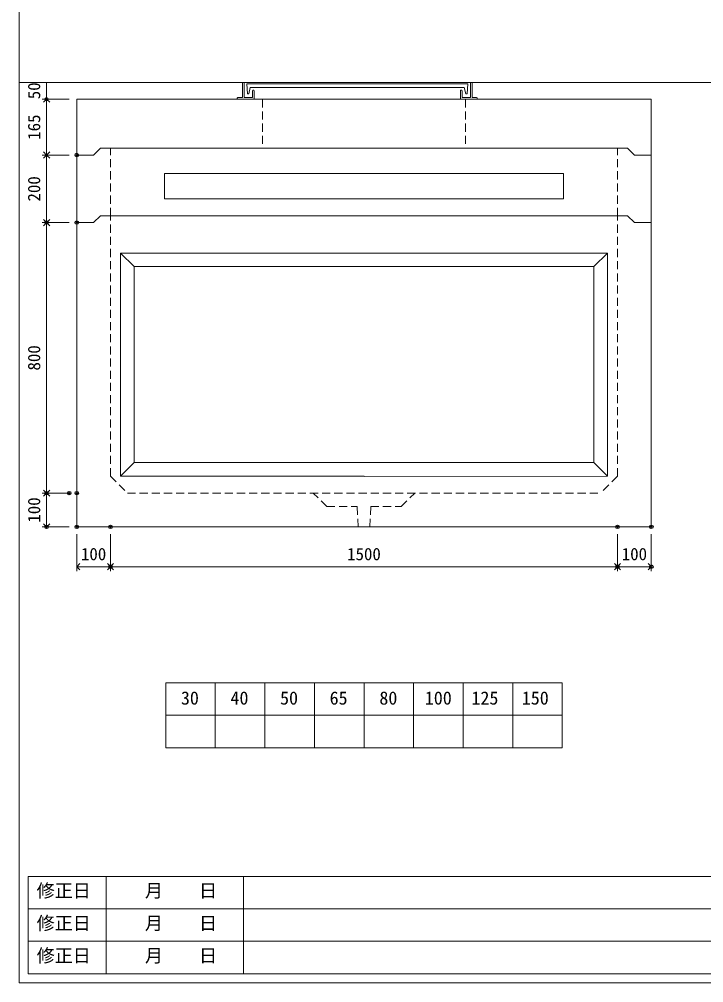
# Model space of a CAD drawing. Units: millimetres, scale not verified. Extents: x -6420 to 6420, y -3037 to 3037.
# Drawn here: x -1740 to 285, y -2663 to 187 of the extents above; entities that cross this region are included whole.
import ezdxf
from ezdxf.enums import TextEntityAlignment as Align

# ---------------------------------------------------------------- set-up
doc = ezdxf.new("R2010")
doc.units = ezdxf.units.MM
doc.header["$LTSCALE"] = 20
doc.header["$PDMODE"] = 32
doc.header["$PDSIZE"] = 10
doc.linetypes.add('DASHED1', pattern=[1.8, 1.2, -0.6])
doc.linetypes.add('USER2', pattern=[50.8, 31.75, -6.35, 6.35, -6.35])
doc.layers.add('0-1_Defpoints', color=7, linetype='Continuous')
for name, color, linetype, lineweight in [('0-2_gaikei', 7, 'Continuous', 18), ('0-3_moji', 7, 'Continuous', 18), ('0-4_hole', 7, 'DASHED1', 5), ('0-5_kakure', 7, 'Continuous', 5), ('0-8_0', 6, 'Continuous', 18), ('0-A_uchigawa', 3, 'Continuous', 18), ('0-B_pen2破線', 4, 'Continuous', 18), ('0-D_pen2実線', 7, 'Continuous', 18), ('1-2_uchigawa2', 6, 'USER2', 18)]:
    doc.layers.add(name, color=color, linetype=linetype, lineweight=lineweight)
doc.styles.add('ＭＳ ゴシック', font='')
doc.styles.get('ＭＳ ゴシック').set_extended_font_data('MS Gothic')

# ---------------------------------------------------------------- blocks, each defined once
blk = doc.blocks.new('_Open90')
at = {"layer": '0-5_kakure'}
blk.add_line((0, 0), (-1, 0), dxfattribs=at)
blk.add_lwpolyline([(-0.5, 0.5), (0, 0), (-0.5, -0.5)], dxfattribs=at)
blk = doc.blocks.new('D59')
at = {"layer": '0-1_Defpoints'}
for p in [(1013.24, 2175.29), (924.21, 1375.29), (1013.24, 1375.29)]:
    blk.add_point(p, dxfattribs=at)
at = {"layer": '0-5_kakure'}
for p, q in [((991.24, 2175.29), (911.21, 2175.29)), ((924.21, 2157.29), (924.21, 1393.29)), ((991.24, 1375.29), (911.21, 1375.29))]:
    blk.add_line(p, q, dxfattribs=at)
at = {"layer": '0-5_kakure', "xscale": 18, "yscale": 18}
for p, rotation in [((924.21, 2175.29), 90), ((924.21, 1375.29), 270)]:
    blk.add_blockref('_Open90', p, dxfattribs=dict(at, rotation=rotation))
at = {"layer": '0-5_kakure', "style": 'ＭＳ ゴシック'}
blk.add_text('800', height=36.66, rotation=90, dxfattribs=at).set_placement((916.21, 1737.79), align=Align.BOTTOM_LEFT)
blk = doc.blocks.new('D60')
at = {"layer": '0-1_Defpoints'}
for p in [(991.24, 1375.29), (924.21, 1275.29), (1013.24, 1275.29)]:
    blk.add_point(p, dxfattribs=at)
at = {"layer": '0-5_kakure'}
for p, q in [((969.24, 1375.29), (911.21, 1375.29)), ((924.21, 1357.29), (924.21, 1293.29)), ((991.24, 1275.29), (911.21, 1275.29))]:
    blk.add_line(p, q, dxfattribs=at)
at = {"layer": '0-5_kakure', "xscale": 18, "yscale": 18}
for p, rotation in [((924.21, 1375.29), 90), ((924.21, 1275.29), 270)]:
    blk.add_blockref('_Open90', p, dxfattribs=dict(at, rotation=rotation))
at = {"layer": '0-5_kakure', "style": 'ＭＳ ゴシック'}
blk.add_text('100', height=36.66, rotation=90, dxfattribs=at).set_placement((916.21, 1287.79), align=Align.BOTTOM_LEFT)
blk = doc.blocks.new('D61')
at = {"layer": '0-1_Defpoints'}
for p in [(1013.24, 1275.29), (1113.24, 1275.29), (1113.24, 1157.58)]:
    blk.add_point(p, dxfattribs=at)
at = {"layer": '0-5_kakure'}
for p, q in [((1013.24, 1253.29), (1013.24, 1144.58)), ((1113.24, 1253.29), (1113.24, 1144.58)), ((1031.24, 1157.58), (1095.24, 1157.58))]:
    blk.add_line(p, q, dxfattribs=at)
at = {"layer": '0-5_kakure', "xscale": 18, "yscale": 18, "rotation": 180}
blk.add_blockref('_Open90', (1013.24, 1157.58), dxfattribs=at)
at = {"layer": '0-5_kakure', "xscale": 18, "yscale": 18}
blk.add_blockref('_Open90', (1113.24, 1157.58), dxfattribs=at)
at = {"layer": '0-5_kakure', "style": 'ＭＳ ゴシック'}
blk.add_text('100', height=36.66, dxfattribs=at).set_placement((1025.74, 1165.58), align=Align.BOTTOM_LEFT)
blk = doc.blocks.new('D62')
at = {"layer": '0-1_Defpoints'}
for p in [(1113.24, 1275.29), (2613.24, 1275.29), (2613.24, 1157.58)]:
    blk.add_point(p, dxfattribs=at)
at = {"layer": '0-5_kakure'}
for p, q in [((1113.24, 1253.29), (1113.24, 1144.58)), ((2613.24, 1253.29), (2613.24, 1144.58)), ((1131.24, 1157.58), (2595.24, 1157.58))]:
    blk.add_line(p, q, dxfattribs=at)
at = {"layer": '0-5_kakure', "xscale": 18, "yscale": 18, "rotation": 180}
blk.add_blockref('_Open90', (1113.24, 1157.58), dxfattribs=at)
at = {"layer": '0-5_kakure', "xscale": 18, "yscale": 18}
blk.add_blockref('_Open90', (2613.24, 1157.58), dxfattribs=at)
at = {"layer": '0-5_kakure', "style": 'ＭＳ ゴシック'}
blk.add_text('1500', height=36.66, dxfattribs=at).set_placement((1813.24, 1165.58), align=Align.BOTTOM_LEFT)
blk = doc.blocks.new('D63')
at = {"layer": '0-1_Defpoints'}
for p in [(2613.24, 1275.29), (2713.24, 1275.29), (2713.24, 1157.58)]:
    blk.add_point(p, dxfattribs=at)
at = {"layer": '0-5_kakure'}
for p, q in [((2613.24, 1253.29), (2613.24, 1144.58)), ((2713.24, 1253.29), (2713.24, 1144.58)), ((2631.24, 1157.58), (2695.24, 1157.58))]:
    blk.add_line(p, q, dxfattribs=at)
at = {"layer": '0-5_kakure', "xscale": 18, "yscale": 18, "rotation": 180}
blk.add_blockref('_Open90', (2613.24, 1157.58), dxfattribs=at)
at = {"layer": '0-5_kakure', "xscale": 18, "yscale": 18}
blk.add_blockref('_Open90', (2713.24, 1157.58), dxfattribs=at)
at = {"layer": '0-5_kakure', "style": 'ＭＳ ゴシック'}
blk.add_text('100', height=36.66, dxfattribs=at).set_placement((2625.74, 1165.58), align=Align.BOTTOM_LEFT)
blk = doc.blocks.new('_Open90_43')
at = {"layer": '0-5_kakure'}
blk.add_line((0, 0), (-1, 0), dxfattribs=at)
blk.add_lwpolyline([(-0.5, 0.5), (0, 0), (-0.5, -0.5)], dxfattribs=at)
blk = doc.blocks.new('16 5')
at = {"layer": '0-5_kakure'}
for p, q in [((75.03, 82.5), (-5, 82.5)), ((8, 64.5), (8, -64.5)), ((53.03, -82.5), (-5, -82.5))]:
    blk.add_line(p, q, dxfattribs=at)
at = {"layer": '0-5_kakure', "xscale": 18, "yscale": 18}
for p, rotation in [((8, 82.5), 90), ((8, -82.5), 270)]:
    blk.add_blockref('_Open90_43', p, dxfattribs=dict(at, rotation=rotation))
at = {"layer": '0-5_kakure', "style": 'ＭＳ ゴシック'}
blk.add_text('165', height=36.66, rotation=90, dxfattribs=at).set_placement((0, -37.5), align=Align.BOTTOM_LEFT)
blk = doc.blocks.new('5 0')
at = {"layer": '0-5_kakure'}
for p, q in [((2.73, 37.5), (2.73, -12.5)), ((9.9, -12.5), (-10.27, -12.5))]:
    blk.add_line(p, q, dxfattribs=at)
blk.add_point((2.73, -12.5), dxfattribs=at)
at = {"layer": '0-5_kakure', "style": 'ＭＳ ゴシック'}
blk.add_text('50', height=36.66, rotation=90, dxfattribs=at).set_placement((-5.27, -12.5), align=Align.BOTTOM_LEFT)
blk = doc.blocks.new('D79')
at = {"layer": '0-1_Defpoints'}
for p in [(3053.24, 2375.29), (2964.21, 2175.29), (3053.24, 2175.29)]:
    blk.add_point(p, dxfattribs=at)
at = {"layer": '0-5_kakure'}
for p, q in [((3031.24, 2375.29), (2951.21, 2375.29)), ((2964.21, 2357.29), (2964.21, 2193.29)), ((3031.24, 2175.29), (2951.21, 2175.29))]:
    blk.add_line(p, q, dxfattribs=at)
at = {"layer": '0-5_kakure', "xscale": 18, "yscale": 18}
for p, rotation in [((2964.21, 2375.29), 90), ((2964.21, 2175.29), 270)]:
    blk.add_blockref('_Open90', p, dxfattribs=dict(at, rotation=rotation))
at = {"layer": '0-5_kakure', "style": 'ＭＳ ゴシック'}
blk.add_text('200', height=36.66, rotation=90, dxfattribs=at).set_placement((2956.21, 2237.79), align=Align.BOTTOM_LEFT)

msp = doc.modelspace()

# ---------------------------------------------------------------- linework, layer by layer
at = {"layer": '0-2_gaikei'}
for p, q in [((-1740, 3037), (-1740, -2663)), ((-1306.67, -1775.67), (-1306.67, -1967.67)), ((-1306.67, -1775.67), (-1306.67, -1967.67)), ((-1306.67, -1775.67), (-1306.67, -1967.67)), ((-1306.67, -1775.67), (-1306.67, -1967.67)), ((-1306.67, -1775.67), (-133.33, -1775.67)), ((-1160, -1775.67), (-1160, -1967.67)), ((-1013.33, -1775.67), (-1013.33, -1967.67)), ((-1013.33, -1775.67), (-1013.33, -1967.67)), ((-866.67, -1775.67), (-866.67, -1967.67)), ((-720, -1775.67), (-720, -1967.67)), ((-573.33, -1775.67), (-573.33, -1967.67)), ((-426.67, -1775.67), (-426.67, -1967.67)), ((-280, -1775.67), (-280, -1967.67)), ((-133.33, -1775.67), (-133.33, -1967.67)), ((-1306.67, -1871.67), (-133.33, -1871.67)), ((-1306.67, -1967.67), (-133.33, -1967.67)), ((-1306.67, -1967.67), (-133.33, -1967.67)), ((-1713.33, -2348.34), (-1713.33, -2636.34)), ((-1713.33, -2348.34), (-1713.33, -2636.34)), ((-1713.33, -2348.34), (990.67, -2348.34)), ((-1483.33, -2348.34), (-1483.33, -2636.34)), ((-1076.67, -2348.34), (-1076.67, -2636.34)), ((-1076.67, -2348.34), (-1076.67, -2636.34)), ((-1713.33, -2444.34), (990.67, -2444.34)), ((-1713.33, -2540.34), (606.67, -2540.34)), ((-1713.33, -2636.34), (990.67, -2636.34)), ((-1740, -2663), (6420, -2663))]:
    msp.add_line(p, q, dxfattribs=at)
at = {"layer": '0-3_moji'}
for p, q in [((-1570, -49.55), (-1570, -414.55)), ((-1570, -49.55), (130, -49.55)), ((-1570, -49.55), (130, -49.55)), ((-1570, -49.55), (130, -49.55)), ((-1570, -49.55), (130, -49.55)), ((-1570, -64.55), (-1570, -49.55)), ((130, -414.55), (130, -49.55)), ((-1500, -194.55), (-1520, -214.55)), ((-1500, -194.55), (-1520, -214.55)), ((-1500, -194.55), (-1520, -214.55)), ((-1500, -194.55), (-1520, -214.55)), ((-1500, -194.55), (-1520, -214.55)), ((-1500, -194.55), (-1520, -214.55)), ((-1500, -194.55), (-1520, -214.55)), ((-1500, -194.55), (-1520, -214.55)), ((-1500, -194.55), (-1520, -214.55)), ((-1500, -194.55), (-1520, -214.55)), ((-1500, -194.55), (-1520, -214.55)), ((-1500, -194.55), (-1520, -214.55)), ((-1500, -194.55), (-1520, -214.55)), ((-1500, -194.55), (-1520, -214.55)), ((-1500, -194.55), (60, -194.55)), ((-1500, -194.55), (60, -194.55)), ((-1500, -194.55), (60, -194.55)), ((-1500, -194.55), (60, -194.55)), ((-1500, -194.55), (60, -194.55)), ((-1500, -194.55), (60, -194.55)), ((-1500, -194.55), (60, -194.55)), ((-1500, -194.55), (60, -194.55)), ((-1500, -194.55), (60, -194.55)), ((-1500, -194.55), (60, -194.55)), ((-1500, -194.55), (60, -194.55)), ((-1500, -194.55), (60, -194.55)), ((-1500, -194.55), (60, -194.55)), ((-1500, -194.55), (60, -194.55)), ((60, -194.55), (80, -214.55)), ((60, -194.55), (80, -214.55)), ((60, -194.55), (80, -214.55)), ((60, -194.55), (80, -214.55)), ((60, -194.55), (80, -214.55)), ((60, -194.55), (80, -214.55)), ((60, -194.55), (80, -214.55)), ((60, -194.55), (80, -214.55)), ((60, -194.55), (80, -214.55)), ((60, -194.55), (80, -214.55)), ((60, -194.55), (80, -214.55)), ((60, -194.55), (80, -214.55)), ((60, -194.55), (80, -214.55)), ((60, -194.55), (80, -214.55)), ((-1570, -214.55), (-1520, -214.55)), ((-1570, -214.55), (-1520, -214.55)), ((-1570, -214.55), (-1520, -214.55)), ((-1570, -214.55), (-1520, -214.55)), ((-1570, -214.55), (-1520, -214.55)), ((-1570, -214.55), (-1520, -214.55)), ((-1570, -214.55), (-1520, -214.55)), ((-1570, -214.55), (-1520, -214.55)), ((-1570, -214.55), (-1520, -214.55)), ((-1570, -214.55), (-1520, -214.55)), ((-1570, -214.55), (-1520, -214.55)), ((-1570, -214.55), (-1520, -214.55)), ((-1570, -214.55), (-1520, -214.55)), ((-1570, -214.55), (-1520, -214.55)), ((-1570, -214.55), (-1520, -214.55)), ((-1570, -214.55), (-1520, -214.55)), ((-1570, -214.55), (-1520, -214.55)), ((-1570, -214.55), (-1520, -214.55)), ((-1570, -214.55), (-1520, -214.55)), ((80, -214.55), (130, -214.55)), ((80, -214.55), (130, -214.55)), ((80, -214.55), (130, -214.55)), ((80, -214.55), (130, -214.55)), ((80, -214.55), (130, -214.55)), ((80, -214.55), (130, -214.55)), ((80, -214.55), (130, -214.55)), ((80, -214.55), (130, -214.55)), ((80, -214.55), (130, -214.55)), ((80, -214.55), (130, -214.55)), ((80, -214.55), (130, -214.55)), ((80, -214.55), (130, -214.55)), ((80, -214.55), (130, -214.55)), ((80, -214.55), (130, -214.55)), ((-1500, -394.55), (-1520, -414.55)), ((-1500, -394.55), (-1520, -414.55)), ((-1500, -394.55), (-1520, -414.55)), ((-1500, -394.55), (-1520, -414.55)), ((-1500, -394.55), (-1520, -414.55)), ((-1500, -394.55), (-1520, -414.55)), ((-1500, -394.55), (-1520, -414.55)), ((-1500, -394.55), (-1520, -414.55)), ((-1500, -394.55), (-1520, -414.55)), ((-1500, -394.55), (-1520, -414.55)), ((-1500, -394.55), (-1520, -414.55)), ((-1500, -394.55), (-1520, -414.55)), ((-1500, -394.55), (-1520, -414.55)), ((-1500, -394.55), (-1520, -414.55)), ((-1500, -394.55), (-1520, -414.55)), ((-1500, -394.55), (-1520, -414.55)), ((-1500, -394.55), (-1520, -414.55)), ((-1500, -394.55), (-1520, -414.55)), ((-1500, -394.55), (60, -394.55)), ((-1500, -394.55), (60, -394.55)), ((-1500, -394.55), (60, -394.55)), ((-1500, -394.55), (60, -394.55)), ((-1500, -394.55), (60, -394.55)), ((-1500, -394.55), (60, -394.55)), ((-1500, -394.55), (60, -394.55)), ((-1500, -394.55), (60, -394.55)), ((-1500, -394.55), (60, -394.55)), ((-1500, -394.55), (60, -394.55)), ((-1500, -394.55), (60, -394.55)), ((-1500, -394.55), (60, -394.55)), ((-1500, -394.55), (60, -394.55)), ((-1500, -394.55), (60, -394.55)), ((-1500, -394.55), (60, -394.55)), ((-1500, -394.55), (60, -394.55)), ((-1500, -394.55), (60, -394.55)), ((-1500, -394.55), (60, -394.55)), ((60, -394.55), (80, -414.55)), ((60, -394.55), (80, -414.55)), ((60, -394.55), (80, -414.55)), ((60, -394.55), (80, -414.55)), ((60, -394.55), (80, -414.55)), ((60, -394.55), (80, -414.55)), ((60, -394.55), (80, -414.55)), ((60, -394.55), (80, -414.55)), ((60, -394.55), (80, -414.55)), ((60, -394.55), (80, -414.55)), ((60, -394.55), (80, -414.55)), ((60, -394.55), (80, -414.55)), ((60, -394.55), (80, -414.55)), ((60, -394.55), (80, -414.55)), ((60, -394.55), (80, -414.55)), ((60, -394.55), (80, -414.55)), ((60, -394.55), (80, -414.55)), ((60, -394.55), (80, -414.55)), ((-1570, -414.55), (-1520, -414.55)), ((-1570, -414.55), (-1520, -414.55)), ((-1570, -414.55), (-1520, -414.55)), ((-1570, -414.55), (-1520, -414.55)), ((-1570, -414.55), (-1520, -414.55)), ((-1570, -414.55), (-1570, -1314.55)), ((-1570, -414.55), (-1520, -414.55)), ((-1570, -414.55), (-1520, -414.55)), ((-1570, -414.55), (-1520, -414.55)), ((-1570, -414.55), (-1520, -414.55)), ((-1570, -414.55), (-1520, -414.55)), ((-1570, -414.55), (-1520, -414.55)), ((-1570, -414.55), (-1520, -414.55)), ((-1570, -414.55), (-1520, -414.55)), ((-1570, -414.55), (-1520, -414.55)), ((-1570, -414.55), (-1520, -414.55)), ((-1570, -414.55), (-1520, -414.55)), ((-1570, -414.55), (-1520, -414.55)), ((-1570, -414.55), (-1520, -414.55)), ((-1570, -414.55), (-1520, -414.55)), ((-1570, -414.55), (-1520, -414.55)), ((-1570, -414.55), (-1520, -414.55)), ((-1570, -414.55), (-1520, -414.55)), ((-1570, -414.55), (-1520, -414.55)), ((80, -414.55), (130, -414.55)), ((80, -414.55), (130, -414.55)), ((80, -414.55), (130, -414.55)), ((80, -414.55), (130, -414.55)), ((80, -414.55), (130, -414.55)), ((80, -414.55), (130, -414.55)), ((80, -414.55), (130, -414.55)), ((80, -414.55), (130, -414.55)), ((80, -414.55), (130, -414.55)), ((80, -414.55), (130, -414.55)), ((80, -414.55), (130, -414.55)), ((80, -414.55), (130, -414.55)), ((80, -414.55), (130, -414.55)), ((80, -414.55), (130, -414.55)), ((80, -414.55), (130, -414.55)), ((80, -414.55), (130, -414.55)), ((80, -414.55), (130, -414.55)), ((80, -414.55), (130, -414.55)), ((130, -1314.55), (130, -414.55)), ((-1570, -1314.55), (130, -1314.55))]:
    msp.add_line(p, q, dxfattribs=at)
at = {"layer": '0-4_hole'}
for p, q in [((-1020, -49.55), (-1020, -194.55)), ((-420, -49.55), (-420, -194.55)), ((-1470, -394.55), (-1470, -194.55)), ((30, -394.55), (30, -194.55)), ((-1470, -1164.55), (-1470, -394.55)), ((30, -1164.55), (30, -394.55)), ((-1470, -1164.55), (-1420, -1214.55)), ((30, -1164.55), (-20, -1214.55)), ((-1420, -1214.55), (-20, -1214.55)), ((-830, -1254.55), (-870, -1214.55)), ((-830, -1254.55), (-740, -1254.55)), ((-740, -1254.55), (-737.5, -1314.55)), ((-700, -1254.55), (-702.5, -1314.55))]:
    msp.add_line(p, q, dxfattribs=at)
msp.add_lwpolyline([(-700, -1254.55), (-610, -1254.55), (-570, -1214.55)], dxfattribs=at)
at = {"layer": '0-5_kakure'}
msp.add_line((-1591, 0.45), (-1672.03, 0.45), dxfattribs=at)
at = {"layer": '0-5_kakure', "color": 3, "lineweight": 18}
msp.add_line((-1659.03, 0.45), (-1592, 0.45), dxfattribs=at)
at = {"layer": '0-8_0'}
for p, q in [((-1440, -504.55), (-720, -504.55)), ((-1440, -504.55), (-1440, -1164.55)), ((-1400, -544.55), (-1440, -504.55)), ((0, -504.55), (-720, -504.55)), ((-40, -544.55), (0, -504.55)), ((0, -504.55), (0, -1164.55)), ((0, -504.55), (0, -1164.55)), ((-1400, -544.55), (-1400, -1124.55)), ((-1400, -544.55), (-720, -544.55)), ((-1400, -544.55), (-720, -544.55)), ((-40, -544.55), (-720, -544.55)), ((-40, -544.55), (-40, -1124.55)), ((-1400, -1124.55), (-1440, -1164.55)), ((-1400, -1124.55), (-720, -1124.55)), ((-1440, -1164.55), (-720, -1164.55)), ((-719.31, -1165.24), (0, -1164.55))]:
    msp.add_line(p, q, dxfattribs=at)
msp.add_lwpolyline([(-720, -1124.55), (-40, -1124.55), (0, -1164.55)], dxfattribs=at)
at = {"layer": '0-A_uchigawa'}
for p, q in [((-1078, 0.45), (-1075, 0.45)), ((-1075, 0.45), (-1075, -44.55)), ((-405, 0.45), (-402, 0.45)), ((-405, 0.45), (-405, -44.55)), ((-1080, -1.55), (-1080, -44.55)), ((-1067.19, -4.05), (-412.86, -4.05)), ((-1067.19, -4.05), (-1064.7, -34.05)), ((-1056.67, -15.05), (-1060.99, -34.05)), ((-1056.67, -15.05), (-423.33, -15.05)), ((-1050, -24.55), (-1050, -44.55)), ((-1048, -22.55), (-1047, -22.55)), ((-1045, -24.55), (-1045, -49.55)), ((-435, -24.55), (-435, -49.55)), ((-432, -22.55), (-433, -22.55)), ((-430, -24.55), (-430, -44.55)), ((-423.33, -15.05), (-419.01, -34.05)), ((-412.86, -4.05), (-415.11, -34.05)), ((-400, -1.55), (-400, -44.55)), ((-1095, -46.55), (-1095, -47.55)), ((-1093, -44.55), (-1080, -44.55)), ((-1040, -49.55), (-1093, -49.55)), ((-1075, -44.55), (-1050, -44.55)), ((-1064.7, -34.05), (-1060.99, -34.05)), ((-435, -49.55), (-387, -49.55)), ((-405, -44.55), (-430, -44.55)), ((-415.11, -34.05), (-419.01, -34.05)), ((-387, -44.55), (-400, -44.55)), ((-385, -46.55), (-385, -47.55))]:
    msp.add_line(p, q, dxfattribs=at)
for centre, start, end in [((-1078, -1.55), 90, 180), ((-402, -1.55), 0, 90), ((-1048, -24.55), 90, 180), ((-1047, -24.55), 0, 90), ((-433, -24.55), 90, 180), ((-432, -24.55), 0, 90), ((-1093, -46.55), 90, 180), ((-1093, -47.55), 180, 270), ((-387, -46.55), 0, 90), ((-387, -47.55), 270, 0)]:
    msp.add_arc(centre, 2, start, end, dxfattribs=at)
at = {"layer": '0-B_pen2破線'}
msp.add_line((-1740, 0.45), (6420, 0.45), dxfattribs=at)
at = {"layer": '1-2_uchigawa2'}
for p, q in [((-1310, -269.55), (-720, -269.55)), ((-1310, -269.55), (-1310, -344.55)), ((-130, -269.55), (-720, -269.55)), ((-130, -269.55), (-130, -344.55)), ((-1310, -344.55), (-720, -344.55)), ((-130, -344.55), (-720, -344.55))]:
    msp.add_line(p, q, dxfattribs=at)

# ---------------------------------------------------------------- block references
at = {"layer": '0-5_kakure'}
for name, p in [('5 0', (-1661.76, -37.05)), ('16 5', (-1667.03, -132.05)), ('D79', (-4623.24, -2589.84)), ('D59', (-2583.24, -2589.84)), ('D60', (-2583.24, -2589.84)), ('D61', (-2583.24, -2589.84)), ('D62', (-2583.24, -2589.84)), ('D63', (-2583.24, -2589.84))]:
    msp.add_blockref(name, p, dxfattribs=at)

# ---------------------------------------------------------------- texts
at = {"layer": '0-D_pen2実線', "style": 'ＭＳ ゴシック'}
for s, p in [('30', (-1261.81, -1852.03)), ('40', (-1115.14, -1852.03)), ('50', (-968.47, -1852.03)), ('65', (-821.81, -1852.03)), ('80', (-674.59, -1852.03)), ('100', (-540.1, -1852.03)), ('125', (-402.25, -1852.03)), ('150', (-253.23, -1852.03)), ('修正日', (-1688.47, -2422.06)), ('\u3000\u3000月\u3000\u3000日', (-1474.93, -2422.06)), ('修正日', (-1688.47, -2518.06)), ('\u3000\u3000月\u3000\u3000日', (-1474.93, -2518.06)), ('修正日', (-1688.47, -2614.06)), ('\u3000\u3000月\u3000\u3000日', (-1474.93, -2614.06))]:
    msp.add_text(s, height=39.1, dxfattribs=at).set_placement(p, align=Align.BOTTOM_LEFT)

doc.saveas('drawing.dxf')
